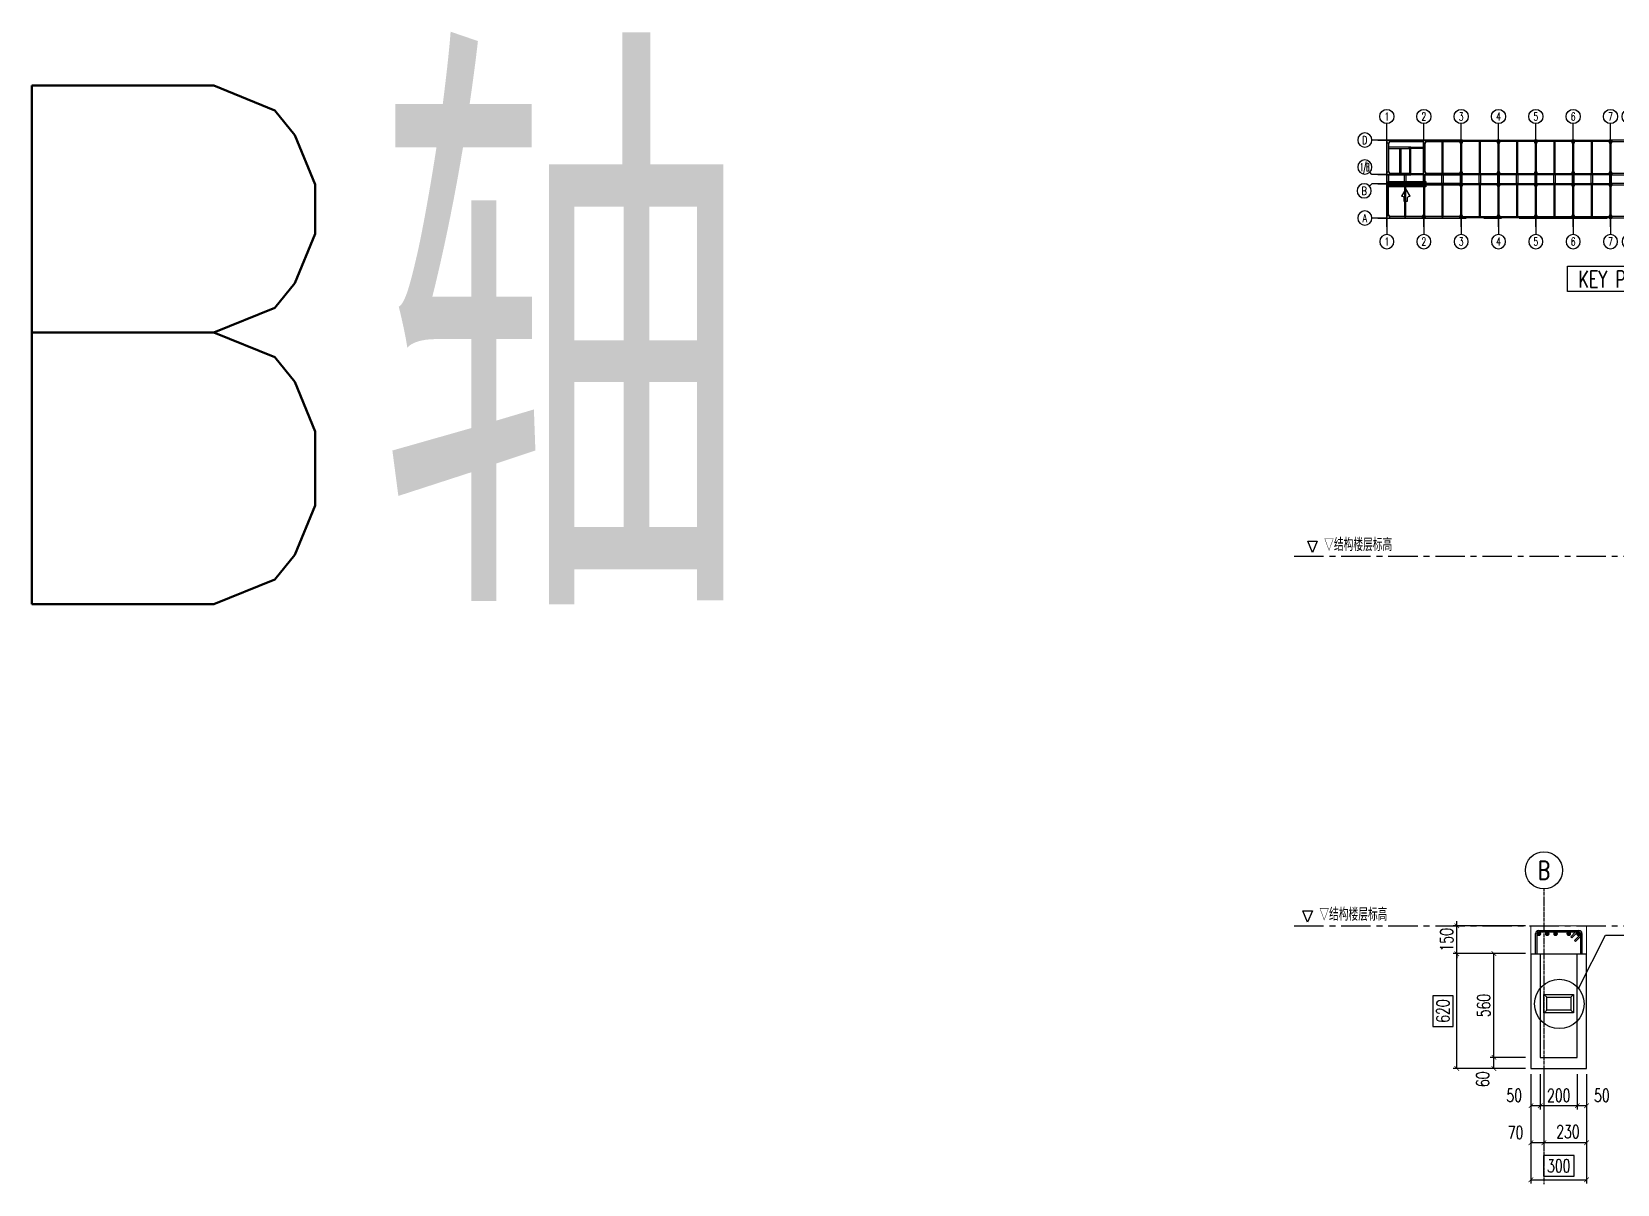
# Model space of a CAD drawing. Header units: inches. Extents: x 280713 to 330889, y 163288 to 177285.
# Drawn here: x 308017 to 316578, y 168147 to 174370 of the extents above; entities that cross this region are included whole.
import ezdxf
from ezdxf.enums import TextEntityAlignment as Align

# ---------------------------------------------------------------- set-up
doc = ezdxf.new("R2010")
doc.units = ezdxf.units.IN
doc.linetypes.add('CENTER', pattern=[50.8, 31.75, -6.35, 6.35, -6.35])
for name, color, linetype in [('AXIS', 3, 'Continuous'), ('NUM', 7, 'Continuous'), ('PC梁箍筋', 3, 'Continuous'), ('PC梁钢筋', 6, 'Continuous'), ('PUB_DIM', 142, 'Continuous'), ('尺寸', 7, 'Continuous'), ('文字', 7, 'Continuous'), ('柱涂实', 54, 'Continuous'), ('梁', 4, 'Continuous'), ('轴线', 1, 'CENTER'), ('键槽', 200, 'Continuous'), ('预制构件', 30, 'Continuous')]:
    doc.layers.add(name, color=color, linetype=linetype)
doc.layers.add('RC板筋', color=8, linetype='Continuous', lineweight=13)
doc.layers.add('现浇剖面轮廓', color=5, linetype='Continuous', lineweight=13)
doc.styles.add('TSSD_Axis', font='Complex.shx', dxfattribs={"width": 0.7, "bigfont": 'hztxt.shx'})
doc.styles.add('中文标注', font='standard.shx', dxfattribs={"bigfont": 'gbcbig.shx'})
doc.styles.add('副本柱标注', font='simplex.shx', dxfattribs={"width": 0.7, "bigfont": 'gbcbig.shx'})
doc.styles.add('尺寸123', font='simplex1.shx', dxfattribs={"width": 0.7, "height": 70, "bigfont": 'gbcbig.shx'})
doc.styles.add('尺寸用', font='', dxfattribs={"width": 0.7, "height": 40})
doc.styles.get('尺寸用').set_extended_font_data('SimSun')
doc.dimstyles.new('S-10', dxfattribs={"dimscale": 10, "dimtxt": 3.5, "dimasz": 2.5, "dimexe": 2, "dimexo": 3, "dimgap": 2, "dimtad": 1, "dimdec": 1, "dimdsep": 46, "dimtxsty": '尺寸用', "dimblk": 'ARCHTICK', "dimcen": 1.75, "dimaunit": 1, "dimadec": 0, "dimazin": 0, "dimtfac": 1, "dimtdec": 1, "dimtix": 1, "dimtmove": 2, "dimatfit": 3, "dimfxl": 1, "dimarcsym": 0})
doc.dimstyles.new('副本 S-10', dxfattribs={"dimscale": 10, "dimtxt": 3.5, "dimasz": 2.5, "dimexe": 2, "dimexo": 3, "dimgap": -2, "dimtad": 1, "dimdec": 1, "dimdsep": 46, "dimtxsty": '尺寸用', "dimblk": 'ARCHTICK', "dimcen": 1.75, "dimaunit": 1, "dimadec": 0, "dimazin": 0, "dimtfac": 1, "dimtdec": 1, "dimtix": 1, "dimtmove": 2, "dimatfit": 3, "dimfxl": 1, "dimarcsym": 0})

# ---------------------------------------------------------------- blocks, each defined once
blk = doc.blocks.new('_ArchTick')
at = {"color": 0, "linetype": 'ByBlock', "const_width": 0.15}
blk.add_lwpolyline([(-0.5, -0.5), (0.5, 0.5)], dxfattribs=at)
blk = doc.blocks.new('*D121')
at = {"layer": 'Defpoints', "color": 0, "transparency": 16777216}
for p in [(315912.3, 168831.8), (316112.3, 168831.8), (316112.3, 168771.8)]:
    blk.add_point(p, dxfattribs=at)
at = {"layer": '尺寸', "color": 0, "lineweight": -2, "transparency": 16777216}
for p, q in [((316082.3, 168831.8), (315892.3, 168831.8)), ((315912.3, 168771.8), (315912.3, 168831.8)), ((316082.3, 168771.8), (315892.3, 168771.8))]:
    blk.add_line(p, q, dxfattribs=at)
at = {"layer": '尺寸', "color": 0, "lineweight": -2, "transparency": 16777216, "xscale": 25, "yscale": 25, "zscale": 25}
for p, rotation in [((315912.3, 168831.8), 90), ((315912.3, 168771.8), 270)]:
    blk.add_blockref('_ArchTick', p, dxfattribs=dict(at, rotation=rotation))
at = {"layer": '尺寸', "color": 0, "transparency": 16777216, "insert": (315852, 168713.6), "char_height": 70, "attachment_point": 5, "rotation": 90, "style": '尺寸123'}
blk.add_mtext('60', dxfattribs=at)
blk = doc.blocks.new('*D122')
at = {"layer": 'Defpoints', "color": 0, "transparency": 16777216}
for p in [(315912.3, 169391.8), (316112.3, 169391.8), (316112.3, 168831.8)]:
    blk.add_point(p, dxfattribs=at)
at = {"layer": '尺寸', "color": 0, "lineweight": -2, "transparency": 16777216}
for p, q in [((316082.3, 169391.8), (315892.3, 169391.8)), ((315912.3, 168831.8), (315912.3, 169391.8)), ((316082.3, 168831.8), (315892.3, 168831.8))]:
    blk.add_line(p, q, dxfattribs=at)
at = {"layer": '尺寸', "color": 0, "lineweight": -2, "transparency": 16777216, "xscale": 25, "yscale": 25, "zscale": 25}
for p, rotation in [((315912.3, 169391.8), 90), ((315912.3, 168831.8), 270)]:
    blk.add_blockref('_ArchTick', p, dxfattribs=dict(at, rotation=rotation))
at = {"layer": '尺寸', "color": 0, "transparency": 16777216, "insert": (315857.3, 169111.8), "char_height": 70, "attachment_point": 5, "rotation": 90, "style": '尺寸123'}
blk.add_mtext('560', dxfattribs=at)
blk = doc.blocks.new('*D123')
at = {"layer": 'Defpoints', "color": 0, "transparency": 16777216}
for p in [(315711.7, 169391.8), (316112.3, 169391.8), (316112.3, 168771.8)]:
    blk.add_point(p, dxfattribs=at)
at = {"layer": '尺寸', "color": 0, "lineweight": -2, "transparency": 16777216}
for p, q in [((316082.3, 169391.8), (315691.7, 169391.8)), ((315711.7, 168771.8), (315711.7, 169391.8)), ((315691.7, 169164.8), (315581.7, 169164.8)), ((315581.7, 169164.8), (315581.7, 168998.8)), ((315691.7, 168998.8), (315691.7, 169164.8)), ((315581.7, 168998.8), (315691.7, 168998.8)), ((316082.3, 168771.8), (315691.7, 168771.8))]:
    blk.add_line(p, q, dxfattribs=at)
at = {"layer": '尺寸', "color": 0, "lineweight": -2, "transparency": 16777216, "xscale": 25, "yscale": 25, "zscale": 25}
for p, rotation in [((315711.7, 169391.8), 90), ((315711.7, 168771.8), 270)]:
    blk.add_blockref('_ArchTick', p, dxfattribs=dict(at, rotation=rotation))
at = {"layer": '尺寸', "color": 0, "transparency": 16777216, "insert": (315636.7, 169081.8), "char_height": 70, "attachment_point": 5, "rotation": 90, "style": '副本柱标注'}
blk.add_mtext('620', dxfattribs=at)
blk = doc.blocks.new('*D124')
at = {"layer": 'Defpoints', "color": 0, "transparency": 16777216}
for p in [(315711.7, 169541.8), (316112.3, 169541.8), (316112.3, 169391.8)]:
    blk.add_point(p, dxfattribs=at)
at = {"layer": '尺寸', "color": 0, "lineweight": -2, "transparency": 16777216}
for p, q in [((316082.3, 169541.8), (315691.7, 169541.8)), ((315711.7, 169541.8), (315711.7, 169566.8)), ((315711.7, 169391.8), (315711.7, 169541.8)), ((316082.3, 169391.8), (315691.7, 169391.8)), ((315711.7, 169391.8), (315711.7, 169366.8))]:
    blk.add_line(p, q, dxfattribs=at)
at = {"layer": '尺寸', "color": 0, "lineweight": -2, "transparency": 16777216, "xscale": 25, "yscale": 25, "zscale": 25}
for p, rotation in [((315711.7, 169541.8), 270), ((315711.7, 169391.8), 90)]:
    blk.add_blockref('_ArchTick', p, dxfattribs=dict(at, rotation=rotation))
at = {"layer": '尺寸', "color": 0, "transparency": 16777216, "insert": (315656.7, 169466.8), "char_height": 70, "attachment_point": 5, "rotation": 90, "style": '尺寸123'}
blk.add_mtext('150', dxfattribs=at)
blk = doc.blocks.new('*D125')
at = {"layer": 'Defpoints', "color": 0, "transparency": 16777216}
for p in [(316112.3, 168771.8), (316162.3, 168771.8), (316162.3, 168571.2)]:
    blk.add_point(p, dxfattribs=at)
at = {"layer": '尺寸', "color": 0, "lineweight": -2, "transparency": 16777216}
for p, q in [((316112.3, 168741.8), (316112.3, 168551.2)), ((316162.3, 168741.8), (316162.3, 168551.2)), ((316112.3, 168571.2), (316162.3, 168571.2))]:
    blk.add_line(p, q, dxfattribs=at)
at = {"layer": '尺寸', "color": 0, "lineweight": -2, "transparency": 16777216, "xscale": 25, "yscale": 25, "zscale": 25, "rotation": 180}
blk.add_blockref('_ArchTick', (316112.3, 168571.2), dxfattribs=at)
at = {"layer": '尺寸', "color": 0, "lineweight": -2, "transparency": 16777216, "xscale": 25, "yscale": 25, "zscale": 25}
blk.add_blockref('_ArchTick', (316162.3, 168571.2), dxfattribs=at)
at = {"layer": '尺寸', "color": 0, "transparency": 16777216, "insert": (316021.8, 168626.2), "char_height": 70, "attachment_point": 5, "style": '尺寸123'}
blk.add_mtext('50', dxfattribs=at)
blk = doc.blocks.new('*D126')
at = {"layer": 'Defpoints', "color": 0, "transparency": 16777216}
for p in [(316162.3, 168771.8), (316362.3, 168771.8), (316362.3, 168571.2)]:
    blk.add_point(p, dxfattribs=at)
at = {"layer": '尺寸', "color": 0, "lineweight": -2, "transparency": 16777216}
for p, q in [((316162.3, 168741.8), (316162.3, 168551.2)), ((316362.3, 168741.8), (316362.3, 168551.2)), ((316162.3, 168571.2), (316362.3, 168571.2))]:
    blk.add_line(p, q, dxfattribs=at)
at = {"layer": '尺寸', "color": 0, "lineweight": -2, "transparency": 16777216, "xscale": 25, "yscale": 25, "zscale": 25, "rotation": 180}
blk.add_blockref('_ArchTick', (316162.3, 168571.2), dxfattribs=at)
at = {"layer": '尺寸', "color": 0, "lineweight": -2, "transparency": 16777216, "xscale": 25, "yscale": 25, "zscale": 25}
blk.add_blockref('_ArchTick', (316362.3, 168571.2), dxfattribs=at)
at = {"layer": '尺寸', "color": 0, "transparency": 16777216, "insert": (316262.3, 168626.2), "char_height": 70, "attachment_point": 5, "style": '尺寸123'}
blk.add_mtext('200', dxfattribs=at)
blk = doc.blocks.new('*D127')
at = {"layer": 'Defpoints', "color": 0, "transparency": 16777216}
for p in [(316362.3, 168771.8), (316412.3, 168771.8), (316412.3, 168571.2)]:
    blk.add_point(p, dxfattribs=at)
at = {"layer": '尺寸', "color": 0, "lineweight": -2, "transparency": 16777216}
for p, q in [((316362.3, 168741.8), (316362.3, 168551.2)), ((316412.3, 168741.8), (316412.3, 168551.2)), ((316362.3, 168571.2), (316412.3, 168571.2))]:
    blk.add_line(p, q, dxfattribs=at)
at = {"layer": '尺寸', "color": 0, "lineweight": -2, "transparency": 16777216, "xscale": 25, "yscale": 25, "zscale": 25, "rotation": 180}
blk.add_blockref('_ArchTick', (316362.3, 168571.2), dxfattribs=at)
at = {"layer": '尺寸', "color": 0, "lineweight": -2, "transparency": 16777216, "xscale": 25, "yscale": 25, "zscale": 25}
blk.add_blockref('_ArchTick', (316412.3, 168571.2), dxfattribs=at)
at = {"layer": '尺寸', "color": 0, "transparency": 16777216, "insert": (316495, 168626.2), "char_height": 70, "attachment_point": 5, "style": '尺寸123'}
blk.add_mtext('50', dxfattribs=at)
blk = doc.blocks.new('*D128')
at = {"layer": 'Defpoints', "color": 0, "transparency": 16777216}
for p in [(316112.3, 168771.8), (316412.3, 168771.8), (316412.3, 168171.2)]:
    blk.add_point(p, dxfattribs=at)
at = {"layer": '尺寸', "color": 0, "lineweight": -2, "transparency": 16777216}
for p, q in [((316112.3, 168741.8), (316112.3, 168151.2)), ((316412.3, 168741.8), (316412.3, 168151.2)), ((316345.3, 168301.2), (316179.3, 168301.2)), ((316179.3, 168301.2), (316179.3, 168191.2)), ((316345.3, 168191.2), (316345.3, 168301.2)), ((316112.3, 168171.2), (316412.3, 168171.2)), ((316179.3, 168191.2), (316345.3, 168191.2))]:
    blk.add_line(p, q, dxfattribs=at)
at = {"layer": '尺寸', "color": 0, "lineweight": -2, "transparency": 16777216, "xscale": 25, "yscale": 25, "zscale": 25, "rotation": 180}
blk.add_blockref('_ArchTick', (316112.3, 168171.2), dxfattribs=at)
at = {"layer": '尺寸', "color": 0, "lineweight": -2, "transparency": 16777216, "xscale": 25, "yscale": 25, "zscale": 25}
blk.add_blockref('_ArchTick', (316412.3, 168171.2), dxfattribs=at)
at = {"layer": '尺寸', "color": 0, "transparency": 16777216, "insert": (316262.3, 168246.2), "char_height": 70, "attachment_point": 5, "style": '副本柱标注'}
blk.add_mtext('300', dxfattribs=at)
blk = doc.blocks.new('*D129')
at = {"layer": 'Defpoints', "color": 0, "transparency": 16777216}
for p in [(316182.3, 168771.8), (316412.3, 168771.8), (316182.3, 168371.2)]:
    blk.add_point(p, dxfattribs=at)
at = {"layer": '尺寸', "color": 0, "lineweight": -2, "transparency": 16777216}
for p, q in [((316182.3, 168741.8), (316182.3, 168351.2)), ((316412.3, 168741.8), (316412.3, 168351.2)), ((316412.3, 168371.2), (316182.3, 168371.2))]:
    blk.add_line(p, q, dxfattribs=at)
at = {"layer": '尺寸', "color": 0, "lineweight": -2, "transparency": 16777216, "xscale": 25, "yscale": 25, "zscale": 25, "rotation": 180}
blk.add_blockref('_ArchTick', (316182.3, 168371.2), dxfattribs=at)
at = {"layer": '尺寸', "color": 0, "lineweight": -2, "transparency": 16777216, "xscale": 25, "yscale": 25, "zscale": 25}
blk.add_blockref('_ArchTick', (316412.3, 168371.2), dxfattribs=at)
at = {"layer": '尺寸', "color": 0, "transparency": 16777216, "insert": (316311.7, 168430.3), "char_height": 70, "attachment_point": 5, "style": '尺寸123'}
blk.add_mtext('230', dxfattribs=at)
blk = doc.blocks.new('*D141')
at = {"layer": 'Defpoints', "color": 0, "transparency": 16777216}
for p in [(316112.3, 168771.8), (316182.3, 168771.8), (316112.3, 168371.2)]:
    blk.add_point(p, dxfattribs=at)
at = {"layer": '尺寸', "color": 0, "lineweight": -2, "transparency": 16777216}
for p, q in [((316112.3, 168741.8), (316112.3, 168351.2)), ((316182.3, 168741.8), (316182.3, 168351.2)), ((316182.3, 168371.2), (316112.3, 168371.2))]:
    blk.add_line(p, q, dxfattribs=at)
at = {"layer": '尺寸', "color": 0, "lineweight": -2, "transparency": 16777216, "xscale": 25, "yscale": 25, "zscale": 25, "rotation": 180}
blk.add_blockref('_ArchTick', (316112.3, 168371.2), dxfattribs=at)
at = {"layer": '尺寸', "color": 0, "lineweight": -2, "transparency": 16777216, "xscale": 25, "yscale": 25, "zscale": 25}
blk.add_blockref('_ArchTick', (316182.3, 168371.2), dxfattribs=at)
at = {"layer": '尺寸', "color": 0, "transparency": 16777216, "insert": (316029, 168426.2), "char_height": 70, "attachment_point": 5, "style": '尺寸123'}
blk.add_mtext('70', dxfattribs=at)
blk = doc.blocks.new('sanjiaoxing')
for p, q in [((241601.3, 38058.2), (241661.5, 38083.6)), ((241661.5, 38031.9), (241601.3, 38058.2)), ((241661.5, 38083.6), (241661.5, 38031.9))]:
    blk.add_line(p, q)
blk = doc.blocks.new('ts_axno')
at = {"color": 0, "linetype": 'ByBlock', "lineweight": -2}
blk.add_circle((0, 0), 0.5, dxfattribs=at)
at = {"color": 0, "linetype": 'ByBlock', "lineweight": -2, "style": 'TSSD_Axis', "width": 0.7}
blk.add_attdef('A', text='', height=0.562, dxfattribs=at).set_placement((0, 0), align=Align.MIDDLE_CENTER)
blk = doc.blocks.new('A$C5E040A07')
at = {"layer": 'PUB_DIM', "color": 7}
for p, q in [((436, 2333), (436, 2629)), ((1102, 2333), (1102, 2629)), ((1774, 2333), (1774, 2629)), ((2446, 2333), (2446, 2629)), ((3118, 2333), (3118, 2629)), ((3790, 2333), (3790, 2629)), ((4462, 2333), (4462, 2629)), ((4798, 2333), (4798, 2629)), ((5463, 2333), (5463, 2629)), ((436, 2333), (168, 2333)), ((5463, 2333), (5731, 2333)), ((168, 1715), (129, 1756)), ((436, 1715), (168, 1715)), ((5463, 1715), (5731, 1715)), ((5731, 1715), (5771, 1756)), ((168, 1547), (123, 1506)), ((436, 1547), (168, 1547)), ((5463, 1547), (5731, 1547)), ((5731, 1547), (5776, 1506)), ((436, 930), (168, 930)), ((436, 930), (436, 634)), ((1102, 930), (1102, 634)), ((1774, 930), (1774, 634)), ((2446, 930), (2446, 634)), ((3118, 930), (3118, 634)), ((3790, 930), (3790, 634)), ((4462, 930), (4462, 634)), ((4798, 930), (4798, 634)), ((5463, 930), (5731, 930)), ((5463, 930), (5463, 634))]:
    blk.add_line(p, q, dxfattribs=at)
at = {"layer": '文字'}
blk.add_lwpolyline([(3690, 65), (5472, 65), (5472, -394), (3690, -394)], close=True, dxfattribs=at)
at = {"layer": '柱涂实'}
for points in [[(436, 2285), (484, 2285), (484, 2333), (436, 2333)], [(1092, 2285), (1140, 2285), (1140, 2333), (1092, 2333)], [(1750, 2285), (1798, 2285), (1798, 2333), (1750, 2333)], [(2422, 2285), (2470, 2285), (2470, 2333), (2422, 2333)], [(3094, 2285), (3142, 2285), (3142, 2333), (3094, 2333)], [(3766, 2285), (3814, 2285), (3814, 2333), (3766, 2333)], [(4438, 2285), (4486, 2285), (4486, 2333), (4438, 2333)], [(4759, 2285), (4807, 2285), (4807, 2333), (4759, 2333)], [(5415, 2285), (5463, 2285), (5463, 2333), (5415, 2333)], [(4807, 2173), (4775, 2173), (4775, 2205), (4807, 2205)], [(5060, 2173), (5028, 2173), (5028, 2205), (5060, 2205)], [(436, 1706), (484, 1706), (484, 1754), (436, 1754)], [(1092, 1706), (1140, 1706), (1140, 1754), (1092, 1754)], [(1750, 1706), (1798, 1706), (1798, 1754), (1750, 1754)], [(1750, 1706), (1798, 1706), (1798, 1754), (1750, 1754)], [(2422, 1706), (2470, 1706), (2470, 1754), (2422, 1754)], [(2422, 1706), (2470, 1706), (2470, 1754), (2422, 1754)], [(3094, 1706), (3142, 1706), (3142, 1754), (3094, 1754)], [(3094, 1706), (3142, 1706), (3142, 1754), (3094, 1754)], [(3766, 1706), (3814, 1706), (3814, 1754), (3766, 1754)], [(3766, 1706), (3814, 1706), (3814, 1754), (3766, 1754)], [(4438, 1706), (4486, 1706), (4486, 1754), (4438, 1754)], [(4759, 1706), (4807, 1706), (4807, 1754), (4759, 1754)], [(5060, 1706), (5028, 1706), (5028, 1738), (5060, 1738)], [(5415, 1706), (5463, 1706), (5463, 1754), (5415, 1754)], [(436, 1509), (484, 1509), (484, 1557), (436, 1557)], [(1092, 1509), (1140, 1509), (1140, 1557), (1092, 1557)], [(1750, 1509), (1798, 1509), (1798, 1557), (1750, 1557)], [(2422, 1509), (2470, 1509), (2470, 1557), (2422, 1557)], [(3094, 1509), (3142, 1509), (3142, 1557), (3094, 1557)], [(3766, 1509), (3814, 1509), (3814, 1557), (3766, 1557)], [(4438, 1509), (4486, 1509), (4486, 1557), (4438, 1557)], [(4759, 1509), (4807, 1509), (4807, 1557), (4759, 1557)], [(5415, 1509), (5463, 1509), (5463, 1557), (5415, 1557)], [(436, 930), (484, 930), (484, 978), (436, 978)], [(1078, 930), (1126, 930), (1126, 978), (1078, 978)], [(1750, 930), (1798, 930), (1798, 978), (1750, 978)], [(2422, 930), (2470, 930), (2470, 978), (2422, 978)], [(3094, 930), (3142, 930), (3142, 978), (3094, 978)], [(3766, 930), (3814, 930), (3814, 978), (3766, 978)], [(4438, 930), (4486, 930), (4486, 978), (4438, 978)], [(4774, 930), (4822, 930), (4822, 978), (4774, 978)], [(5415, 930), (5463, 930), (5463, 978), (5415, 978)]]:
    blk.add_lwpolyline(points, close=True, dxfattribs=at)
at = {"layer": '梁'}
for p, q in [((464, 2193), (464, 2181)), ((4779, 1470), (4803, 1470)), ((5122, 1470), (5146, 1470)), ((5435, 1470), (5459, 1470))]:
    blk.add_line(p, q, dxfattribs=at)
at = {"layer": '梁', "color": 3}
for points in [[(452, 2285), (464, 2285), (464, 1754), (440, 1754), (440, 2285), (452, 2285)], [(1108, 2285), (1120, 2285), (1120, 2205), (1096, 2205), (1096, 2285), (1108, 2285)], [(4791, 2285), (4779, 2285), (4779, 2205), (4803, 2205), (4803, 2285), (4791, 2285)], [(5447, 2285), (5435, 2285), (5435, 1754), (5459, 1754), (5459, 2285), (5447, 2285)], [(464, 2181), (839, 2181), (839, 2205), (464, 2205), (464, 2181)], [(679, 2181), (689, 2181), (689, 1734), (670, 1734), (670, 2181), (679, 2181)], [(855, 1738), (867, 1738), (867, 2173), (843, 2173), (843, 1738), (855, 1738)], [(871, 2193), (871, 2205), (1092, 2205), (1092, 2181), (871, 2181), (871, 2193)], [(1108, 2173), (1120, 2173), (1120, 1754), (1096, 1754), (1096, 2173), (1108, 2173)], [(4791, 2173), (4779, 2173), (4779, 1754), (4803, 1754), (4803, 2173), (4791, 2173)], [(5028, 2193), (5028, 2205), (4807, 2205), (4807, 2181), (5028, 2181), (5028, 2193)], [(5044, 1738), (5032, 1738), (5032, 2173), (5056, 2173), (5056, 1738), (5044, 1738)], [(5435, 2181), (5060, 2181), (5060, 2205), (5435, 2205), (5435, 2181)], [(5220, 2181), (5230, 2181), (5230, 1734), (5210, 1734), (5210, 2181), (5220, 2181)], [(484, 1722), (484, 1710), (839, 1710), (839, 1734), (484, 1734), (484, 1722)], [(871, 1722), (871, 1734), (1092, 1734), (1092, 1710), (871, 1710), (871, 1722)], [(5028, 1722), (5028, 1734), (4807, 1734), (4807, 1710), (5028, 1710), (5028, 1722)], [(5415, 1722), (5415, 1710), (5060, 1710), (5060, 1734), (5415, 1734), (5415, 1722)], [(5230, 1907), (5230, 1898), (5435, 1898), (5435, 1907), (5435, 1917), (5230, 1917), (5230, 1907)], [(4791, 1706), (4803, 1706), (4803, 1557), (4779, 1557), (4779, 1706), (4791, 1706)], [(4803, 1470), (4803, 1510), (4779, 1510), (4779, 1470)], [(4803, 1491), (4803, 1501), (5435, 1501), (5435, 1482), (4803, 1482), (4803, 1491)], [(4807, 1541), (4807, 1529), (5415, 1529), (5415, 1553), (4807, 1553), (4807, 1541)], [(5134, 1710), (5146, 1710), (5146, 1553), (5122, 1553), (5122, 1710), (5134, 1710)], [(5122, 1470), (5146, 1470), (5146, 1529), (5122, 1529), (5122, 1470)], [(5447, 1706), (5459, 1706), (5459, 1557), (5435, 1557), (5435, 1706), (5447, 1706)], [(5459, 1470), (5459, 1510), (5435, 1510), (5435, 1470)]]:
    blk.add_lwpolyline(points, dxfattribs=at)
at = {"layer": '梁'}
for points in [[(483, 2317), (483, 2305), (1093, 2305), (1093, 2329), (483, 2329), (483, 2317)], [(1139, 2317), (1139, 2305), (1751, 2305), (1751, 2329), (1139, 2329), (1139, 2317)], [(1438, 1733), (1450, 1733), (1450, 2306), (1426, 2306), (1426, 1733), (1438, 1733)], [(1774, 1753), (1786, 1753), (1786, 2286), (1762, 2286), (1762, 1753), (1774, 1753)], [(1796, 2317), (1796, 2329), (2423, 2329), (2423, 2305), (1796, 2305), (1796, 2317)], [(2110, 1733), (2122, 1733), (2122, 2306), (2098, 2306), (2098, 1733), (2110, 1733)], [(2446, 1753), (2458, 1753), (2458, 2286), (2434, 2286), (2434, 1753), (2446, 1753)], [(2468, 2317), (2468, 2329), (3095, 2329), (3095, 2305), (2468, 2305), (2468, 2317)], [(2782, 1733), (2794, 1733), (2794, 2306), (2770, 2306), (2770, 1733), (2782, 1733)], [(3118, 1753), (3130, 1753), (3130, 2286), (3106, 2286), (3106, 1753), (3118, 1753)], [(3140, 2317), (3140, 2329), (3767, 2329), (3767, 2305), (3140, 2305), (3140, 2317)], [(3454, 1733), (3466, 1733), (3466, 2306), (3442, 2306), (3442, 1733), (3454, 1733)], [(3790, 1753), (3802, 1753), (3802, 2286), (3778, 2286), (3778, 1753), (3790, 1753)], [(3812, 2317), (3812, 2329), (4439, 2329), (4439, 2305), (3812, 2305), (3812, 2317)], [(4126, 1733), (4138, 1733), (4138, 2306), (4114, 2306), (4114, 1733), (4126, 1733)], [(4462, 1753), (4474, 1753), (4474, 2286), (4450, 2286), (4450, 1753), (4462, 1753)], [(4484, 2317), (4484, 2305), (4760, 2305), (4760, 2329), (4484, 2329), (4484, 2317)], [(4806, 2317), (4806, 2305), (5416, 2305), (5416, 2329), (4806, 2329), (4806, 2317)], [(1139, 1722), (1139, 1710), (1751, 1710), (1751, 1734), (1139, 1734), (1139, 1722)], [(1796, 1722), (1796, 1734), (2423, 1734), (2423, 1710), (1796, 1710), (1796, 1722)], [(2468, 1722), (2468, 1734), (3095, 1734), (3095, 1710), (2468, 1710), (2468, 1722)], [(3140, 1722), (3140, 1734), (3767, 1734), (3767, 1710), (3140, 1710), (3140, 1722)], [(3812, 1722), (3812, 1734), (4439, 1734), (4439, 1710), (3812, 1710), (3812, 1722)], [(4484, 1722), (4484, 1710), (4760, 1710), (4760, 1734), (4484, 1734), (4484, 1722)], [(452, 1707), (464, 1707), (464, 1556), (440, 1556), (440, 1707), (452, 1707)], [(452, 977), (464, 977), (464, 1510), (440, 1510), (440, 977), (452, 977)], [(483, 1541), (483, 1529), (1093, 1529), (1093, 1553), (483, 1553), (483, 1541)], [(766, 1711), (778, 1711), (778, 1552), (754, 1552), (754, 1711), (766, 1711)], [(766, 957), (778, 957), (778, 1530), (754, 1530), (754, 957), (766, 957)], [(1108, 1707), (1120, 1707), (1120, 1556), (1096, 1556), (1096, 1707), (1108, 1707)], [(1108, 977), (1120, 977), (1120, 1510), (1096, 1510), (1096, 977), (1108, 977)], [(1139, 1541), (1139, 1529), (1751, 1529), (1751, 1553), (1139, 1553), (1139, 1541)], [(1438, 1711), (1450, 1711), (1450, 1552), (1426, 1552), (1426, 1711), (1438, 1711)], [(1438, 957), (1450, 957), (1450, 1530), (1426, 1530), (1426, 957), (1438, 957)], [(1774, 1707), (1786, 1707), (1786, 1556), (1762, 1556), (1762, 1707), (1774, 1707)], [(1774, 977), (1786, 977), (1786, 1510), (1762, 1510), (1762, 977), (1774, 977)], [(1796, 1541), (1796, 1553), (2423, 1553), (2423, 1529), (1796, 1529), (1796, 1541)], [(2110, 1711), (2122, 1711), (2122, 1552), (2098, 1552), (2098, 1711), (2110, 1711)], [(2110, 957), (2122, 957), (2122, 1530), (2098, 1530), (2098, 957), (2110, 957)], [(2446, 1707), (2458, 1707), (2458, 1556), (2434, 1556), (2434, 1707), (2446, 1707)], [(2446, 977), (2458, 977), (2458, 1510), (2434, 1510), (2434, 977), (2446, 977)], [(2468, 1541), (2468, 1553), (3095, 1553), (3095, 1529), (2468, 1529), (2468, 1541)], [(2782, 1711), (2794, 1711), (2794, 1552), (2770, 1552), (2770, 1711), (2782, 1711)], [(2782, 957), (2794, 957), (2794, 1530), (2770, 1530), (2770, 957), (2782, 957)], [(3118, 1707), (3130, 1707), (3130, 1556), (3106, 1556), (3106, 1707), (3118, 1707)], [(3118, 977), (3130, 977), (3130, 1510), (3106, 1510), (3106, 977), (3118, 977)], [(3140, 1541), (3140, 1553), (3767, 1553), (3767, 1529), (3140, 1529), (3140, 1541)], [(3454, 1711), (3466, 1711), (3466, 1552), (3442, 1552), (3442, 1711), (3454, 1711)], [(3454, 957), (3466, 957), (3466, 1530), (3442, 1530), (3442, 957), (3454, 957)], [(3790, 1707), (3802, 1707), (3802, 1556), (3778, 1556), (3778, 1707), (3790, 1707)], [(3790, 977), (3802, 977), (3802, 1510), (3778, 1510), (3778, 977), (3790, 977)], [(3812, 1541), (3812, 1553), (4439, 1553), (4439, 1529), (3812, 1529), (3812, 1541)], [(4126, 1711), (4138, 1711), (4138, 1552), (4114, 1552), (4114, 1711), (4126, 1711)], [(4126, 957), (4138, 957), (4138, 1530), (4114, 1530), (4114, 957), (4126, 957)], [(4462, 1707), (4474, 1707), (4474, 1556), (4450, 1556), (4450, 1707), (4462, 1707)], [(4462, 977), (4474, 977), (4474, 1510), (4450, 1510), (4450, 977), (4462, 977)], [(4484, 1541), (4484, 1529), (4760, 1529), (4760, 1553), (4484, 1553), (4484, 1541)], [(4779, 1470), (4779, 977), (4791, 977)], [(4791, 1470), (4779, 1470), (4779, 977), (4803, 977), (4803, 1470), (4791, 1470)], [(4791, 977), (4803, 977), (4803, 1470)], [(5122, 1470), (5122, 957), (5134, 957)], [(5134, 1470), (5146, 1470), (5146, 957), (5122, 957), (5122, 1470), (5134, 1470)], [(5134, 957), (5146, 957), (5146, 1470)], [(5435, 1470), (5435, 977), (5447, 977)], [(5435, 1470), (5459, 1470), (5459, 977), (5435, 977), (5435, 1470)], [(5447, 977), (5459, 977), (5459, 1470)], [(483, 946), (483, 934), (1079, 934), (1079, 958), (483, 958), (483, 946)], [(1124, 946), (1124, 934), (1751, 934), (1751, 958), (1124, 958), (1124, 946)], [(1796, 946), (1796, 958), (2423, 958), (2423, 934), (1796, 934), (1796, 946)], [(2468, 946), (2468, 958), (3095, 958), (3095, 934), (2468, 934), (2468, 946)], [(3140, 946), (3140, 958), (3767, 958), (3767, 934), (3140, 934), (3140, 946)], [(3812, 946), (3812, 958), (4439, 958), (4439, 934), (3812, 934), (3812, 946)], [(4484, 946), (4484, 934), (4775, 934), (4775, 958), (4484, 958), (4484, 946)], [(4820, 946), (4820, 934), (5416, 934), (5416, 958), (4820, 958), (4820, 946)]]:
    blk.add_lwpolyline(points, dxfattribs=at)
at = {"layer": '梁', "color": 3}
for points in [[(839, 2173), (871, 2173), (871, 2205), (839, 2205)], [(839, 1706), (871, 1706), (871, 1738), (839, 1738)]]:
    blk.add_lwpolyline(points, close=True, dxfattribs=at)
at = {"layer": '梁'}
blk.add_lwpolyline([(1092, 2173), (1124, 2173), (1124, 2205), (1092, 2205)], close=True, dxfattribs=at)
at = {"layer": '轴线', "ltscale": 50}
for p, q in [((276, 2333), (5623, 2333)), ((436, 770), (436, 2493)), ((1102, 770), (1102, 2493)), ((1774, 770), (1774, 2493)), ((2446, 770), (2446, 2493)), ((3118, 770), (3118, 2493)), ((3790, 770), (3790, 2493)), ((4462, 770), (4462, 2493)), ((4798, 770), (4798, 2493)), ((5463, 770), (5463, 2493)), ((276, 1715), (5623, 1715)), ((276, 1547), (5623, 1547)), ((276, 930), (5731, 930))]:
    blk.add_line(p, q, dxfattribs=at)
at = {"layer": 'AXIS'}
ref = blk.add_blockref('ts_axno', (436, 2757), dxfattribs=dict(at, xscale=256.0000000160653, yscale=256.0000000160653, zscale=256.0000000160653))
ref.add_attrib('1', '1', dxfattribs={"layer": 'NUM', "height": 144, "style": 'TSSD_Axis', "width": 0.7}).set_placement((436, 2757), align=Align.MIDDLE_CENTER)
ref = blk.add_blockref('ts_axno', (1102, 2757), dxfattribs=dict(at, xscale=256.0000000160653, yscale=256.0000000160653, zscale=256.0000000160653))
ref.add_attrib('1', '2', dxfattribs={"layer": 'NUM', "height": 144, "style": 'TSSD_Axis', "width": 0.7}).set_placement((1102, 2757), align=Align.MIDDLE_CENTER)
ref = blk.add_blockref('ts_axno', (1774, 2757), dxfattribs=dict(at, xscale=256.0000000160653, yscale=256.0000000160653, zscale=256.0000000160653))
ref.add_attrib('1', '3', dxfattribs={"layer": 'NUM', "height": 144, "style": 'TSSD_Axis', "width": 0.7}).set_placement((1774, 2757), align=Align.MIDDLE_CENTER)
ref = blk.add_blockref('ts_axno', (2446, 2757), dxfattribs=dict(at, xscale=256.0000000160653, yscale=256.0000000160653, zscale=256.0000000160653))
ref.add_attrib('1', '4', dxfattribs={"layer": 'NUM', "height": 144, "style": 'TSSD_Axis', "width": 0.7}).set_placement((2446, 2757), align=Align.MIDDLE_CENTER)
ref = blk.add_blockref('ts_axno', (3118, 2757), dxfattribs=dict(at, xscale=256.0000000160653, yscale=256.0000000160653, zscale=256.0000000160653))
ref.add_attrib('1', '5', dxfattribs={"layer": 'NUM', "height": 144, "style": 'TSSD_Axis', "width": 0.7}).set_placement((3118, 2757), align=Align.MIDDLE_CENTER)
ref = blk.add_blockref('ts_axno', (3790, 2757), dxfattribs=dict(at, xscale=256.0000000160653, yscale=256.0000000160653, zscale=256.0000000160653))
ref.add_attrib('1', '6', dxfattribs={"layer": 'NUM', "height": 144, "style": 'TSSD_Axis', "width": 0.7}).set_placement((3790, 2757), align=Align.MIDDLE_CENTER)
ref = blk.add_blockref('ts_axno', (4462, 2757), dxfattribs=dict(at, xscale=256.0000000160653, yscale=256.0000000160653, zscale=256.0000000160653))
ref.add_attrib('1', '7', dxfattribs={"layer": 'NUM', "height": 144, "style": 'TSSD_Axis', "width": 0.7}).set_placement((4462, 2757), align=Align.MIDDLE_CENTER)
ref = blk.add_blockref('ts_axno', (4798, 2757), dxfattribs=dict(at, xscale=256.0000000160653, yscale=256.0000000160653, zscale=256.0000000160653))
ref.add_attrib('1', '8', dxfattribs={"layer": 'NUM', "height": 144, "style": 'TSSD_Axis', "width": 0.7}).set_placement((4798, 2757), align=Align.MIDDLE_CENTER)
ref = blk.add_blockref('ts_axno', (5463, 2757), dxfattribs=dict(at, xscale=256.0000000160653, yscale=256.0000000160653, zscale=256.0000000160653))
ref.add_attrib('1', '9', dxfattribs={"layer": 'NUM', "height": 144, "style": 'TSSD_Axis', "width": 0.7}).set_placement((5463, 2757), align=Align.MIDDLE_CENTER)
ref = blk.add_blockref('ts_axno', (40, 2333), dxfattribs=dict(at, xscale=-256.0000000160653, yscale=256.0000000160653, zscale=256.0000000160699, rotation=359.9999999999994))
ref.add_attrib('A', 'D', dxfattribs={"layer": 'NUM', "height": 144, "rotation": 360, "style": 'TSSD_Axis', "width": 0.7}).set_placement((40, 2333), align=Align.MIDDLE_CENTER)
ref = blk.add_blockref('ts_axno', (5859, 2333), dxfattribs=dict(at, xscale=256.0000000160653, yscale=256.0000000160653, zscale=256.0000000160653))
ref.add_attrib('A', 'D', dxfattribs={"layer": 'NUM', "height": 144, "style": 'TSSD_Axis', "width": 0.7}).set_placement((5859, 2333), align=Align.MIDDLE_CENTER)
ref = blk.add_blockref('ts_axno', (40, 1848), dxfattribs=dict(at, xscale=-256.0000000160653, yscale=256.0000000160653, zscale=256.0000000160699, rotation=359.9999999999994))
ref.add_attrib('A', '1/B', dxfattribs={"layer": 'NUM', "height": 144, "rotation": 360, "style": 'TSSD_Axis', "width": 0.35}).set_placement((40, 1848), align=Align.MIDDLE_CENTER)
ref = blk.add_blockref('ts_axno', (5859, 1848), dxfattribs=dict(at, xscale=256.0000000160653, yscale=256.0000000160653, zscale=256.0000000160653))
ref.add_attrib('A', '1/B', dxfattribs={"layer": 'NUM', "height": 144, "style": 'TSSD_Axis', "width": 0.35}).set_placement((5859, 1848), align=Align.MIDDLE_CENTER)
ref = blk.add_blockref('ts_axno', (29, 1419), dxfattribs=dict(at, xscale=-256.0000000160653, yscale=256.0000000160653, zscale=256.0000000160699, rotation=359.9999999999994))
ref.add_attrib('A', 'B', dxfattribs={"layer": 'NUM', "height": 144, "rotation": 360, "style": 'TSSD_Axis', "width": 0.7}).set_placement((29, 1419), align=Align.MIDDLE_CENTER)
ref = blk.add_blockref('ts_axno', (5870, 1419), dxfattribs=dict(at, xscale=256.0000000160653, yscale=256.0000000160653, zscale=256.0000000160653))
ref.add_attrib('A', 'B', dxfattribs={"layer": 'NUM', "height": 144, "style": 'TSSD_Axis', "width": 0.7}).set_placement((5870, 1419), align=Align.MIDDLE_CENTER)
ref = blk.add_blockref('ts_axno', (40, 930), dxfattribs=dict(at, xscale=-256.0000000160653, yscale=256.0000000160653, zscale=256.0000000160699, rotation=359.9999999999994))
ref.add_attrib('B', 'A', dxfattribs={"layer": 'NUM', "height": 144, "rotation": 360, "style": 'TSSD_Axis', "width": 0.7}).set_placement((40, 930), align=Align.MIDDLE_CENTER)
ref = blk.add_blockref('ts_axno', (5859, 930), dxfattribs=dict(at, xscale=256.0000000160653, yscale=256.0000000160653, zscale=256.0000000160653))
ref.add_attrib('B', 'A', dxfattribs={"layer": 'NUM', "height": 144, "style": 'TSSD_Axis', "width": 0.7}).set_placement((5859, 930), align=Align.MIDDLE_CENTER)
ref = blk.add_blockref('ts_axno', (436, 506), dxfattribs=dict(at, xscale=-256.0000000160653, yscale=256.0000000160653, zscale=256.0000000160699, rotation=180))
ref.add_attrib('1', '1', dxfattribs={"layer": 'NUM', "height": 144, "style": 'TSSD_Axis', "width": 0.7}).set_placement((436, 506), align=Align.MIDDLE_CENTER)
ref = blk.add_blockref('ts_axno', (1102, 506), dxfattribs=dict(at, xscale=-256.0000000160653, yscale=256.0000000160653, zscale=256.0000000160699, rotation=180))
ref.add_attrib('1', '2', dxfattribs={"layer": 'NUM', "height": 144, "style": 'TSSD_Axis', "width": 0.7}).set_placement((1102, 506), align=Align.MIDDLE_CENTER)
ref = blk.add_blockref('ts_axno', (1774, 506), dxfattribs=dict(at, xscale=-256.0000000160653, yscale=256.0000000160653, zscale=256.0000000160699, rotation=180))
ref.add_attrib('1', '3', dxfattribs={"layer": 'NUM', "height": 144, "style": 'TSSD_Axis', "width": 0.7}).set_placement((1774, 506), align=Align.MIDDLE_CENTER)
ref = blk.add_blockref('ts_axno', (2446, 506), dxfattribs=dict(at, xscale=-256.0000000160653, yscale=256.0000000160653, zscale=256.0000000160699, rotation=180))
ref.add_attrib('1', '4', dxfattribs={"layer": 'NUM', "height": 144, "style": 'TSSD_Axis', "width": 0.7}).set_placement((2446, 506), align=Align.MIDDLE_CENTER)
ref = blk.add_blockref('ts_axno', (3118, 506), dxfattribs=dict(at, xscale=-256.0000000160653, yscale=256.0000000160653, zscale=256.0000000160699, rotation=180))
ref.add_attrib('1', '5', dxfattribs={"layer": 'NUM', "height": 144, "style": 'TSSD_Axis', "width": 0.7}).set_placement((3118, 506), align=Align.MIDDLE_CENTER)
ref = blk.add_blockref('ts_axno', (3790, 506), dxfattribs=dict(at, xscale=-256.0000000160653, yscale=256.0000000160653, zscale=256.0000000160699, rotation=180))
ref.add_attrib('1', '6', dxfattribs={"layer": 'NUM', "height": 144, "style": 'TSSD_Axis', "width": 0.7}).set_placement((3790, 506), align=Align.MIDDLE_CENTER)
ref = blk.add_blockref('ts_axno', (4462, 506), dxfattribs=dict(at, xscale=-256.0000000160653, yscale=256.0000000160653, zscale=256.0000000160699, rotation=180))
ref.add_attrib('1', '7', dxfattribs={"layer": 'NUM', "height": 144, "style": 'TSSD_Axis', "width": 0.7}).set_placement((4462, 506), align=Align.MIDDLE_CENTER)
ref = blk.add_blockref('ts_axno', (4798, 506), dxfattribs=dict(at, xscale=-256.0000000160653, yscale=256.0000000160653, zscale=256.0000000160699, rotation=180))
ref.add_attrib('1', '8', dxfattribs={"layer": 'NUM', "height": 144, "style": 'TSSD_Axis', "width": 0.7}).set_placement((4798, 506), align=Align.MIDDLE_CENTER)
ref = blk.add_blockref('ts_axno', (5463, 506), dxfattribs=dict(at, xscale=-256.0000000160653, yscale=256.0000000160653, zscale=256.0000000160699, rotation=180))
ref.add_attrib('1', '9', dxfattribs={"layer": 'NUM', "height": 150, "style": 'TSSD_Axis', "width": 0.7}).set_placement((5463, 506), align=Align.MIDDLE_CENTER)
at = {"layer": '文字', "style": '尺寸123', "width": 0.7}
blk.add_text('KEY PLAN', height=300, dxfattribs=at).set_placement((4568, -173), align=Align.MIDDLE)

msp = doc.modelspace()

# ---------------------------------------------------------------- hatches: boundary and pattern name
h = msp.add_hatch()
h.set_pattern_fill('ANSI31', color=1, scale=33.6, style=0)
h.set_pattern_definition([(45, (363095.9635, 207803.5016), (-2.96984848, 2.96984848), [])])
h.paths.add_polyline_path([(315343.2, 173561.16), (315544.8, 173561.16), (315544.8, 173532.82), (315343.2, 173532.82)])
at = {"layer": 'RC板筋'}
h = msp.add_hatch(dxfattribs=at)
h.set_pattern_fill('ANSI31', color=256, scale=20, style=0)
h.set_pattern_definition([(45, (476233.276, 339169.3208), (-1.767766953, 1.767766953), [])])
h.paths.add_polyline_path([(316165.3, 169499.78, 1), (316145.3, 169499.78, 1)])
h = msp.add_hatch(dxfattribs=at)
h.set_pattern_fill('ANSI31', color=256, scale=20, style=0)
h.set_pattern_definition([(45, (476278.276, 339169.3208), (-1.767766953, 1.767766953), [])])
h.paths.add_polyline_path([(316210.3, 169499.78, 1), (316190.3, 169499.78, 1)])
h = msp.add_hatch(dxfattribs=at)
h.set_pattern_fill('ANSI31', color=256, scale=20, style=0)
h.set_pattern_definition([(45, (476323.276, 339169.3208), (-1.767766953, 1.767766953), [])])
h.paths.add_polyline_path([(316255.3, 169499.78, 1), (316235.3, 169499.78, 1)])
h = msp.add_hatch(dxfattribs=at)
h.set_pattern_fill('ANSI31', color=256, scale=20, style=0)
h.set_pattern_definition([(45, (476394.276, 339169.3208), (-1.767766953, 1.767766953), [])])
h.paths.add_polyline_path([(316326.3, 169499.78, 1), (316306.3, 169499.78, 1)])
h = msp.add_hatch(dxfattribs=at)
h.set_pattern_fill('ANSI31', color=256, scale=20, style=0)
h.set_pattern_definition([(45, (476447.276, 339169.3208), (-1.767766953, 1.767766953), [])])
h.paths.add_polyline_path([(316379.3, 169499.78, 1), (316359.3, 169499.78, 1)])

# ---------------------------------------------------------------- linework, layer by layer
at = {"color": 1}
msp.add_lwpolyline([(315343.2, 173561.16), (315544.8, 173561.16), (315544.8, 173532.82), (315343.2, 173532.82)], close=True, dxfattribs=at)
at = {"layer": 'PC梁箍筋'}
for p, q in [((316153.3, 169516.78), (316371.3, 169516.78)), ((316153.3, 169509.78), (316371.3, 169509.78)), ((316137.3, 169391.78), (316137.3, 169500.78)), ((316145.3, 169391.78), (316145.3, 169501.78)), ((316379.3, 169501.78), (316379.3, 169391.78)), ((316387.3, 169500.78), (316387.3, 169391.78))]:
    msp.add_line(p, q, dxfattribs=at)
for centre, radius, start, end in [((316153.3, 169500.78), 16, 90, 180), ((316153.3, 169501.78), 8, 90, 180), ((316371.3, 169500.78), 16, 0, 90), ((316371.3, 169501.78), 8, 0, 90)]:
    msp.add_arc(centre, radius, start, end, dxfattribs=at)
at = {"layer": 'PC梁钢筋', "color": 3}
for p, q in [((316327.63, 169482.84), (316353.33, 169509.78)), ((316333.29, 169477.19), (316364.4, 169509.81)), ((316327.63, 169482.84), (316333.29, 169477.19)), ((316346.72, 169463.76), (316379.32, 169494.89)), ((316352.38, 169458.11), (316346.72, 169463.76)), ((316352.38, 169458.11), (316379.31, 169483.82))]:
    msp.add_line(p, q, dxfattribs=at)
at = {"layer": 'RC板筋'}
for centre in [(316155.3, 169499.78), (316200.3, 169499.78), (316245.3, 169499.78), (316316.3, 169499.78), (316369.3, 169499.78)]:
    msp.add_circle(centre, 10, dxfattribs=at)
at = {"layer": '尺寸'}
msp.add_lwpolyline([(316368.77, 169204.51), (316515.21, 169491.08), (316635.69, 169491.08)], dxfattribs=at)
msp.add_circle((316265.46, 169120.27), 133.31, dxfattribs=at)
at = {"layer": '文字', "color": 1}
msp.add_lwpolyline([(315459.51, 173481.29), (315436.44, 173521.26), (315413.37, 173481.29), (315418.8, 173481.29, -0.4142136), (315426.36, 173473.73), (315426.36, 173454.44), (315446.52, 173454.44), (315446.52, 173473.73, -0.4142136), (315454.08, 173481.29)], format="xyb", close=True, dxfattribs=at)
at = {"layer": '文字'}
msp.add_circle((316182.3, 169841.77), 100, dxfattribs=at)
at = {"layer": '现浇剖面轮廓'}
for p, q in [((316112.3, 169541.78), (316412.3, 169541.78)), ((316112.3, 169541.78), (316112.3, 169391.78)), ((316412.3, 169541.78), (316412.3, 169391.78))]:
    msp.add_line(p, q, dxfattribs=at)
at = {"layer": '轴线', "ltscale": 5}
for p, q in [((314833.96, 171537.84), (326738.42, 171537.84)), ((314833.96, 169541.78), (327898.45, 169541.78))]:
    msp.add_line(p, q, dxfattribs=at)
at = {"layer": '轴线', "ltscale": 0.4}
msp.add_line((316182.3, 169741.77), (316182.3, 168146.58), dxfattribs=at)
at = {"layer": '键槽', "ltscale": 0.05}
for p, q in [((316182.3, 169171.78), (316342.3, 169171.78)), ((316182.3, 169071.78), (316182.3, 169171.78)), ((316182.3, 169171.78), (316197.3, 169156.78)), ((316327.3, 169156.78), (316342.3, 169171.78)), ((316342.3, 169171.78), (316342.3, 169071.78)), ((316197.3, 169086.78), (316182.3, 169071.78)), ((316197.3, 169156.78), (316327.3, 169156.78)), ((316197.3, 169086.78), (316197.3, 169156.78)), ((316327.3, 169086.78), (316197.3, 169086.78)), ((316327.3, 169156.78), (316327.3, 169086.78)), ((316327.3, 169086.78), (316342.3, 169071.78)), ((316342.3, 169071.78), (316182.3, 169071.78))]:
    msp.add_line(p, q, dxfattribs=at)
at = {"layer": '预制构件'}
for p, q in [((316112.3, 169391.78), (316112.3, 168771.78)), ((316112.3, 169391.78), (316162.3, 169391.78)), ((316162.3, 169391.78), (316162.3, 168831.78)), ((316162.3, 169391.78), (316362.3, 169391.78)), ((316362.3, 168831.78), (316362.3, 169391.78)), ((316362.3, 169391.78), (316412.3, 169391.78)), ((316412.3, 168771.78), (316412.3, 169391.78)), ((316162.3, 168831.78), (316362.3, 168831.78)), ((316112.3, 168771.78), (316412.3, 168771.78))]:
    msp.add_line(p, q, dxfattribs=at)

# ---------------------------------------------------------------- block references
at = {"rotation": 90}
for p in [(352990.42, -70042.69), (352964.46, -72038.75)]:
    msp.add_blockref('sanjiaoxing', p, dxfattribs=at)
at = {"layer": '文字', "xscale": 0.2999999999883585, "yscale": 0.2999999999883585, "zscale": 0.2999999999883585}
msp.add_blockref('A$C5E040A07', (315203.16, 173084.69), dxfattribs=at)

# ---------------------------------------------------------------- texts
at = {"layer": '文字', "style": '中文标注'}
for p in [(314995.64, 171565.2, 0), (314969.68, 169569.15, 0)]:
    msp.add_text('▽结构楼层标高', height=70, dxfattribs=at).set_placement(p)
at = {"layer": '文字', "style": '尺寸123', "width": 0.7}
msp.add_text('B', height=100, dxfattribs=at).set_placement((316182.3, 169841.77), align=Align.MIDDLE_CENTER)
at = {"layer": '文字', "insert": (307580.13, 174078.57), "char_height": 2800, "width": 23210.9185, "attachment_point": 1, "style": '中文标注'}
msp.add_mtext('B轴 ', dxfattribs=at)

# ---------------------------------------------------------------- dimensions: what is measured, and where the dimension line sits
at = {"layer": '尺寸'}
for base, p1, p2, dimstyle, override, picture, middle in [((315711.72, 169541.78), (316112.3, 169391.78), (316112.3, 169541.78), 'S-10', {"dimtxt": 7, "dimtxsty": '尺寸123'}, '*D124', (315656.72, 169466.78)), ((315711.72, 169391.78), (316112.3, 168771.78), (316112.3, 169391.78), '副本 S-10', {"dimtxt": 7, "dimtxsty": '副本柱标注'}, '*D123', (315636.72, 169081.78)), ((315912.26, 169391.78), (316112.3, 168831.78), (316112.3, 169391.78), 'S-10', {"dimtxt": 7, "dimtxsty": '尺寸123'}, '*D122', (315857.26, 169111.78))]:
    dim = msp.add_linear_dim(base=base, p1=p1, p2=p2, angle=90, dimstyle=dimstyle, override=override, dxfattribs=at)
    dim.commit()
    dim.dimension.update_dxf_attribs({"geometry": picture, "text_midpoint": middle})
dim = msp.add_linear_dim(base=(315912.26, 168831.78), p1=(316112.3, 168771.78), p2=(316112.3, 168831.78), angle=90, dimstyle='S-10', override={"dimtxt": 7, "dimtxsty": '尺寸123'}, dxfattribs=at)
dim.commit()
dim.dimension.update_dxf_attribs({"geometry": '*D121', "text_midpoint": (315852.01, 168713.64), "dimtype": 160})
for base, p1, p2, picture, middle in [((316162.3, 168571.17), (316112.3, 168771.78), (316162.3, 168771.78), '*D125', (316021.79, 168626.17)), ((316112.3, 168371.17), (316182.3, 168771.78), (316112.3, 168771.78), '*D141', (316028.96, 168426.17)), ((316182.3, 168371.17), (316412.3, 168771.78), (316182.3, 168771.78), '*D129', (316311.71, 168430.27)), ((316412.3, 168571.17), (316362.3, 168771.78), (316412.3, 168771.78), '*D127', (316495.03, 168626.17))]:
    dim = msp.add_linear_dim(base=base, p1=p1, p2=p2, dimstyle='S-10', override={"dimtxt": 7, "dimtxsty": '尺寸123'}, dxfattribs=at)
    dim.commit()
    dim.dimension.update_dxf_attribs({"geometry": picture, "text_midpoint": middle, "dimtype": 160})
for base, p1, p2, dimstyle, override, picture, middle in [((316412.3, 168171.17), (316112.3, 168771.78), (316412.3, 168771.78), '副本 S-10', {"dimtxt": 7, "dimtxsty": '副本柱标注'}, '*D128', (316262.3, 168246.17)), ((316362.3, 168571.17), (316162.3, 168771.78), (316362.3, 168771.78), 'S-10', {"dimtxt": 7, "dimtxsty": '尺寸123'}, '*D126', (316262.3, 168626.17))]:
    dim = msp.add_linear_dim(base=base, p1=p1, p2=p2, dimstyle=dimstyle, override=override, dxfattribs=at)
    dim.commit()
    dim.dimension.update_dxf_attribs({"geometry": picture, "text_midpoint": middle})

doc.saveas('drawing.dxf')
